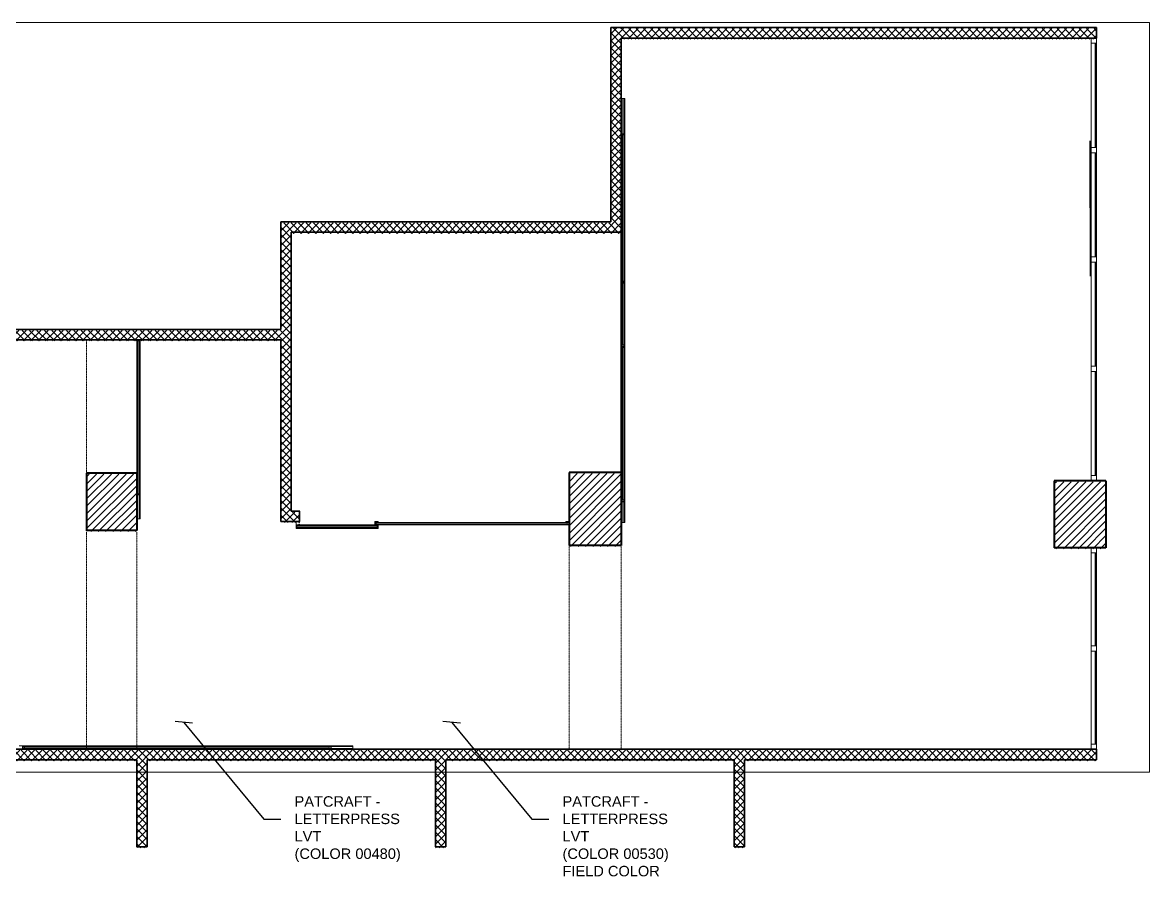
# Model space of a CAD drawing. Extents: x 65572 to 72871, y 30718 to 33858.
# Drawn here: x 66009 to 66548, y 32709 to 33117 of the extents above; entities that cross this region are included whole.
import ezdxf

# ---------------------------------------------------------------- set-up
doc = ezdxf.new("R2010")
doc.units = 0
doc.header["$LTSCALE"] = 0.5
doc.header["$MEASUREMENT"] = 0
doc.linetypes.add('HIDDEN', pattern=[0.375, 0.25, -0.125])
doc.layers.get('0').update_dxf_attribs({"color": 20, "linetype": 'CONTINUOUS'})
for name, color, linetype, lineweight in [('Annotations', 40, 'CONTINUOUS', 5), ('Framing', 142, 'CONTINUOUS', 13), ('Hatches', 8, 'CONTINUOUS', 5), ('Layout', 154, 'CONTINUOUS', 5), ('Projections', 151, 'HIDDEN', 5), ('Structure', 7, 'CONTINUOUS', 40), ('Viewed', 150, 'CONTINUOUS', 9), ('Walls', 7, 'CONTINUOUS', 35)]:
    doc.layers.add(name, color=color, linetype=linetype, lineweight=lineweight)
doc.styles.get("Standard").update_dxf_attribs({"font": 'arial.ttf'})
doc.dimstyles.new('ARCH', dxfattribs={"dimscale": 96, "dimtxt": 0.0625, "dimasz": 0.0625, "dimexe": 0.04, "dimexo": 0.09375, "dimgap": 0.03125, "dimtad": 1, "dimdec": 0, "dimrnd": 0.0625, "dimzin": 3, "dimdsep": 46, "dimlunit": 4, "dimtxsty": 'Standard', "dimblk1": 'ARCHTICK', "dimblk2": 'ARCHTICK', "dimsah": 1, "dimcen": 0, "dimdle": 0.03125, "dimclrd": 256, "dimclre": 256, "dimclrt": 256, "dimazin": 0, "dimtfac": 1, "dimtdec": 0, "dimtmove": 2, "dimatfit": 3, "dimldrblk": 'OBLIQUE', "dimfxl": 0.3, "dimfxlon": 1, "dimfrac": 2, "dimarcsym": 0})
picture_1 = doc.add_image_def('image1.jpg', size_in_pixel=(1920, 1080))
pattern_1 = [(45, (63665.679, 31480.5731), (-1.767767, 1.767767), [])]

# ---------------------------------------------------------------- blocks, each defined once
blk = doc.blocks.new('_ArchTick')
at = {"const_width": 0.15}
blk.add_lwpolyline([(-0.5, -0.5), (0.5, 0.5)], dxfattribs=at)

msp = doc.modelspace()

# ---------------------------------------------------------------- hatches: boundary and pattern name
at = {"layer": 'Hatches'}
h = msp.add_hatch(dxfattribs=at)
h.set_pattern_fill('ANSI37', color=256, scale=20, style=0)
h.set_pattern_definition([(45, (63665.679, 31480.5731), (-1.767767, 1.767767), []), (135, (63665.679, 31480.5731), (-1.767767, -1.767767), [])])
h.paths.add_polyline_path([(66349.622504, 32722.280416), (66354.622504, 32722.280416), (66354.622504, 32763.980654), (66523.122504, 32763.980654), (66523.122504, 32768.980654), (65921.122504, 32768.980654), (65921.122504, 32763.980654), (66063.622504, 32763.980654), (66063.622504, 32722.280416), (66068.622504, 32722.280416), (66068.622504, 32763.980654), (66206.622504, 32763.980654), (66206.622504, 32722.280416), (66211.622504, 32722.280416), (66211.622504, 32763.980654), (66349.622504, 32763.980654)])

# ---------------------------------------------------------------- linework, layer by layer
at = {"color": 0}
for p, q in [((66520.106694, 33028.756865), (66520.106694, 33060.756865)), ((66185.622504, 33016.968035), (66233.622504, 33016.968035)), ((66233.622504, 33016.968035), (66281.622504, 33016.968035)), ((66067.372504, 32965.468035), (66066.622504, 32965.468035)), ((66092.872504, 32965.468035), (66067.372504, 32965.468035)), ((66092.872504, 32965.468035), (66067.372504, 32965.468035)), ((66093.622504, 32965.468035), (66092.872504, 32965.468035)), ((66094.372504, 32965.468035), (66093.622504, 32965.468035))]:
    msp.add_line(p, q, dxfattribs=at)
at = {"layer": 'Framing'}
for p, q in [((66511.122504, 33109.968035), (66511.122504, 33109.914212)), ((66520.622504, 33109.968035), (66520.622504, 33107.468035)), ((66523.122504, 33109.968035), (66520.622504, 33109.968035)), ((66523.122504, 33109.968035), (66523.122504, 33107.468035)), ((66523.122504, 33109.968035), (66523.122504, 33109.914212)), ((66523.122504, 33109.914212), (66523.199345, 33109.914212)), ((66523.122504, 33107.468035), (66520.622504, 33107.468035)), ((66522.504393, 33107.468035), (66522.504393, 33057.593035)), ((66522.622504, 33107.468035), (66522.504393, 33107.468035)), ((66522.622504, 33107.468035), (66522.622504, 33057.593035)), ((66295.622504, 33064.092367), (66295.622504, 33062.467367)), ((66297.247504, 33064.092367), (66295.622504, 33064.092367)), ((66295.622504, 33062.467367), (66295.997504, 33062.467367)), ((66295.727972, 33063.986898), (66297.142035, 33063.986898)), ((66295.727972, 33062.572835), (66295.727972, 33063.986898)), ((66295.892035, 33062.572835), (66295.727972, 33062.572835)), ((66295.892035, 33062.748617), (66295.892035, 33062.572835)), ((66295.997504, 33062.748617), (66295.892035, 33062.748617)), ((66295.997504, 33062.467367), (66295.997504, 33062.748617)), ((66296.122504, 33063.571406), (66296.122504, 32993.533779)), ((66296.122504, 33063.571406), (66296.747504, 33063.571406)), ((66296.747504, 33063.571406), (66296.747504, 32993.533779)), ((66296.872504, 33062.748617), (66296.872504, 33062.467367)), ((66296.977972, 33062.748617), (66296.872504, 33062.748617)), ((66296.872504, 33062.467367), (66297.247504, 33062.467367)), ((66296.977972, 33062.572835), (66296.977972, 33062.748617)), ((66297.142035, 33062.572835), (66296.977972, 33062.572835)), ((66297.142035, 33063.986898), (66297.142035, 33062.572835)), ((66297.247504, 33062.467367), (66297.247504, 33064.092367)), ((66520.622504, 33057.593035), (66520.622504, 33055.093035)), ((66520.622504, 33057.593035), (66523.122504, 33057.593035)), ((66523.122504, 33055.093035), (66520.622504, 33055.093035)), ((66522.504393, 33057.593035), (66522.622504, 33057.593035)), ((66522.504393, 33055.093035), (66522.504393, 33005.218035)), ((66522.622504, 33055.093035), (66522.504393, 33055.093035)), ((66522.622504, 33055.093035), (66522.622504, 33005.218035)), ((66523.122504, 33057.593035), (66523.122504, 33055.093035)), ((66520.622504, 33005.218035), (66520.622504, 33002.718035)), ((66520.622504, 33005.218035), (66523.122504, 33005.218035)), ((66523.122504, 33002.718035), (66520.622504, 33002.718035)), ((66522.504393, 33005.218035), (66522.622504, 33005.218035)), ((66522.504393, 33002.718035), (66522.504393, 32952.843035)), ((66522.622504, 33002.718035), (66522.504393, 33002.718035)), ((66522.622504, 33002.718035), (66522.622504, 32952.843035)), ((66523.122504, 33005.218035), (66523.122504, 33002.718035)), ((66295.622504, 32994.592367), (66295.622504, 32992.967367)), ((66295.997504, 32994.592367), (66295.622504, 32994.592367)), ((66295.622504, 32992.967367), (66295.622504, 32991.342367)), ((66297.247504, 32992.967367), (66295.622504, 32992.967367)), ((66295.622504, 32992.967367), (66297.247504, 32992.967367)), ((66295.622504, 32991.342367), (66295.997504, 32991.342367)), ((66295.727972, 32994.486898), (66295.892035, 32994.486898)), ((66295.727972, 32993.072835), (66295.727972, 32994.486898)), ((66297.142035, 32993.072835), (66295.727972, 32993.072835)), ((66295.727972, 32992.861898), (66297.142035, 32992.861898)), ((66295.727972, 32991.447835), (66295.727972, 32992.861898)), ((66295.892035, 32991.447835), (66295.727972, 32991.447835)), ((66295.892035, 32994.486898), (66295.892035, 32994.311117)), ((66295.892035, 32994.311117), (66295.997504, 32994.311117)), ((66295.892035, 32991.623617), (66295.892035, 32991.447835)), ((66295.997504, 32991.623617), (66295.892035, 32991.623617)), ((66295.997504, 32994.311117), (66295.997504, 32994.592367)), ((66295.997504, 32993.072835), (66295.997504, 32994.311117)), ((66295.997504, 32991.342367), (66295.997504, 32991.623617)), ((66296.122504, 32993.533779), (66296.747504, 32993.533779)), ((66296.122504, 32992.561172), (66296.122504, 32963.028828)), ((66296.122504, 32992.561172), (66296.747504, 32992.561172)), ((66296.747504, 32992.561172), (66296.747504, 32963.028828)), ((66296.872504, 32994.592367), (66296.872504, 32994.311117)), ((66297.247504, 32994.592367), (66296.872504, 32994.592367)), ((66296.872504, 32994.311117), (66296.977972, 32994.311117)), ((66296.872504, 32991.623617), (66296.872504, 32991.342367)), ((66296.977972, 32991.623617), (66296.872504, 32991.623617)), ((66296.872504, 32991.342367), (66297.247504, 32991.342367)), ((66296.977972, 32994.486898), (66297.142035, 32994.486898)), ((66296.977972, 32994.311117), (66296.977972, 32994.486898)), ((66296.977972, 32991.447835), (66296.977972, 32991.623617)), ((66297.142035, 32991.447835), (66296.977972, 32991.447835)), ((66297.142035, 32994.486898), (66297.142035, 32993.072835)), ((66297.142035, 32992.861898), (66297.142035, 32991.447835)), ((66297.247504, 32992.967367), (66297.247504, 32994.592367)), ((66297.247504, 32991.342367), (66297.247504, 32992.967367)), ((66063.622504, 32965.468035), (66063.622504, 32963.843035)), ((66065.247504, 32965.468035), (66063.622504, 32965.468035)), ((66063.622504, 32963.843035), (66063.997504, 32963.843035)), ((66063.727972, 32965.362566), (66065.142035, 32965.362566)), ((66063.727972, 32963.948504), (66063.727972, 32965.362566)), ((66063.892035, 32963.948504), (66063.727972, 32963.948504)), ((66063.892035, 32964.124285), (66063.892035, 32963.948504)), ((66063.997504, 32964.124285), (66063.892035, 32964.124285)), ((66063.997504, 32963.843035), (66063.997504, 32964.124285)), ((66064.122504, 32965.059926), (66064.747504, 32965.059926)), ((66064.872504, 32964.124285), (66064.872504, 32965.468035)), ((66064.872504, 32964.124285), (66064.872504, 32963.843035)), ((66064.977972, 32964.124285), (66064.872504, 32964.124285)), ((66064.872504, 32963.843035), (66065.247504, 32963.843035)), ((66064.977972, 32963.948504), (66064.977972, 32964.124285)), ((66065.142035, 32963.948504), (66064.977972, 32963.948504)), ((66065.142035, 32965.362566), (66065.142035, 32963.948504)), ((66065.247504, 32965.468035), (66065.247504, 32964.718035)), ((66065.247504, 32963.843035), (66065.247504, 32965.468035)), ((66295.622504, 32963.836897), (66295.622504, 32962.211897)), ((66295.997504, 32963.836897), (66295.622504, 32963.836897)), ((66295.727972, 32963.731428), (66295.892035, 32963.731428)), ((66295.727972, 32962.317365), (66295.727972, 32963.731428)), ((66295.892035, 32963.731428), (66295.892035, 32963.555647)), ((66295.892035, 32963.555647), (66295.997504, 32963.555647)), ((66295.997504, 32963.555647), (66295.997504, 32963.836897)), ((66295.997504, 32962.317365), (66295.997504, 32963.555647)), ((66296.122504, 32963.028828), (66296.747504, 32963.028828)), ((66296.872504, 32963.836897), (66296.872504, 32963.555647)), ((66297.247504, 32963.836897), (66296.872504, 32963.836897)), ((66296.872504, 32963.555647), (66296.977972, 32963.555647)), ((66296.977972, 32963.731428), (66297.142035, 32963.731428)), ((66296.977972, 32963.555647), (66296.977972, 32963.731428)), ((66297.142035, 32963.731428), (66297.142035, 32962.317365)), ((66297.247504, 32962.211897), (66297.247504, 32963.836897)), ((66295.622504, 32962.211897), (66297.247504, 32962.211897)), ((66295.622504, 32962.211897), (66295.622504, 32960.586897)), ((66297.247504, 32962.211897), (66295.622504, 32962.211897)), ((66295.622504, 32960.586897), (66295.997504, 32960.586897)), ((66297.142035, 32962.317365), (66295.727972, 32962.317365)), ((66295.727972, 32962.106428), (66297.142035, 32962.106428)), ((66295.727972, 32960.692365), (66295.727972, 32962.106428)), ((66295.892035, 32960.692365), (66295.727972, 32960.692365)), ((66295.892035, 32960.868147), (66295.892035, 32960.692365)), ((66295.997504, 32960.868147), (66295.892035, 32960.868147)), ((66295.997504, 32960.868147), (66295.997504, 32962.211897)), ((66295.997504, 32960.586897), (66295.997504, 32960.868147)), ((66296.122504, 32961.811172), (66296.747504, 32961.811172)), ((66296.872504, 32960.868147), (66296.872504, 32960.586897)), ((66296.977972, 32960.868147), (66296.872504, 32960.868147)), ((66296.872504, 32960.586897), (66297.247504, 32960.586897)), ((66296.977972, 32960.692365), (66296.977972, 32960.868147)), ((66297.142035, 32960.692365), (66296.977972, 32960.692365)), ((66297.142035, 32962.106428), (66297.142035, 32960.692365)), ((66297.247504, 32960.586897), (66297.247504, 32962.211897)), ((66520.622504, 32952.843035), (66520.622504, 32950.343035)), ((66520.622504, 32952.843035), (66523.122504, 32952.843035)), ((66522.504393, 32952.843035), (66522.622504, 32952.843035)), ((66523.122504, 32952.843035), (66523.122504, 32950.343035)), ((66523.122504, 32950.343035), (66520.622504, 32950.343035)), ((66522.504393, 32950.343035), (66522.504393, 32900.468035)), ((66522.622504, 32950.343035), (66522.504393, 32950.343035)), ((66522.622504, 32950.343035), (66522.622504, 32900.468035)), ((66520.622504, 32900.468035), (66523.122504, 32900.468035)), ((66522.504393, 32900.468035), (66522.622504, 32900.468035)), ((66177.642041, 32878.468035), (66177.642041, 32878.093035)), ((66177.642041, 32878.468035), (66177.642041, 32876.843035)), ((66179.267041, 32878.468035), (66177.642041, 32878.468035)), ((66177.642041, 32878.362566), (66177.642041, 32876.948504)), ((66177.642041, 32877.218035), (66177.642041, 32876.843035)), ((66177.642041, 32876.843035), (66179.267041, 32876.843035)), ((66179.267041, 32876.843035), (66177.642041, 32876.843035)), ((66177.642041, 32876.843035), (66177.642041, 32876.468035)), ((66177.642041, 32876.468035), (66177.923291, 32876.468035)), ((66177.747509, 32878.362566), (66179.161572, 32878.362566)), ((66177.747509, 32876.948504), (66177.747509, 32878.362566)), ((66179.161572, 32876.948504), (66177.747509, 32876.948504)), ((66177.747509, 32876.737566), (66179.161572, 32876.737566)), ((66177.747509, 32876.573504), (66177.747509, 32876.737566)), ((66177.923291, 32876.573504), (66177.747509, 32876.573504)), ((66177.923291, 32876.468035), (66177.923291, 32876.573504)), ((66178.301915, 32877.343035), (66178.301915, 32877.968035)), ((66178.799321, 32875.718035), (66178.799321, 32876.343035)), ((66178.985791, 32878.198504), (66178.985791, 32878.093035)), ((66179.161572, 32878.198504), (66178.985791, 32878.198504)), ((66178.985791, 32878.093035), (66179.267041, 32878.093035)), ((66178.985791, 32877.218035), (66178.985791, 32877.112566)), ((66179.267041, 32877.218035), (66178.985791, 32877.218035)), ((66178.985791, 32877.112566), (66179.161572, 32877.112566)), ((66179.161572, 32878.362566), (66179.161572, 32878.198504)), ((66179.161572, 32877.112566), (66179.161572, 32876.948504)), ((66179.161572, 32876.737566), (66179.161572, 32875.323504)), ((66179.267041, 32878.093035), (66179.267041, 32878.468035)), ((66179.267041, 32876.843035), (66179.267041, 32877.218035)), ((66179.267041, 32875.218035), (66179.267041, 32876.843035)), ((66179.267041, 32876.843035), (66179.267041, 32876.468035)), ((66139.892041, 32875.218035), (66141.517041, 32875.218035)), ((66177.642041, 32875.593035), (66177.642041, 32875.218035)), ((66177.923291, 32875.593035), (66177.642041, 32875.593035)), ((66177.642041, 32875.218035), (66179.267041, 32875.218035)), ((66177.747509, 32875.487566), (66177.923291, 32875.487566)), ((66177.747509, 32875.323504), (66177.747509, 32875.487566)), ((66179.161572, 32875.323504), (66177.747509, 32875.323504)), ((66177.923291, 32875.487566), (66177.923291, 32875.593035)), ((66520.622504, 32818.968035), (66520.622504, 32816.468035)), ((66520.622504, 32818.968035), (66523.122504, 32818.968035)), ((66522.504393, 32818.968035), (66522.622504, 32818.968035)), ((66523.122504, 32818.968035), (66523.122504, 32816.468035)), ((66523.122504, 32816.468035), (66520.622504, 32816.468035)), ((66522.504393, 32816.468035), (66522.504393, 32771.968035)), ((66522.622504, 32816.468035), (66522.504393, 32816.468035)), ((66522.622504, 32816.468035), (66522.622504, 32771.968035)), ((66009.017974, 32771.093035), (66007.392974, 32771.093035)), ((66007.392974, 32769.468035), (66009.017974, 32769.468035)), ((66009.017974, 32769.468035), (66009.017974, 32771.093035)), ((66009.017974, 32771.093035), (66010.642974, 32771.093035)), ((66009.017974, 32769.468035), (66009.017974, 32771.093035)), ((66155.782174, 32770.593035), (66009.017974, 32770.593035)), ((66009.017974, 32769.968035), (66009.017974, 32770.593035)), ((66009.017974, 32769.968035), (66009.017974, 32770.593035)), ((66155.782174, 32769.968035), (66009.017974, 32769.968035)), ((66010.642974, 32769.468035), (66009.017974, 32769.468035)), ((66009.123443, 32770.987566), (66009.123443, 32769.573504)), ((66010.537505, 32770.987566), (66009.123443, 32770.987566)), ((66009.123443, 32769.843035), (66010.361724, 32769.843035)), ((66009.123443, 32769.573504), (66010.537505, 32769.573504)), ((66009.89781, 32769.968035), (66009.89781, 32770.593035)), ((66010.361724, 32770.823504), (66010.537505, 32770.823504)), ((66010.361724, 32770.718035), (66010.361724, 32770.823504)), ((66010.642974, 32770.718035), (66010.361724, 32770.718035)), ((66010.361724, 32769.843035), (66010.642974, 32769.843035)), ((66010.361724, 32769.737566), (66010.361724, 32769.843035)), ((66010.537505, 32769.737566), (66010.361724, 32769.737566)), ((66010.537505, 32770.823504), (66010.537505, 32770.987566)), ((66010.537505, 32769.573504), (66010.537505, 32769.737566)), ((66010.642974, 32771.093035), (66010.642974, 32770.718035)), ((66010.642974, 32769.843035), (66010.642974, 32769.468035)), ((66156.66201, 32771.093035), (66155.03701, 32771.093035)), ((66155.03701, 32771.093035), (66155.03701, 32770.718035)), ((66155.03701, 32770.718035), (66155.31826, 32770.718035)), ((66155.03701, 32769.843035), (66155.03701, 32769.468035)), ((66155.31826, 32769.843035), (66155.03701, 32769.843035)), ((66155.03701, 32769.468035), (66156.66201, 32769.468035)), ((66155.142479, 32770.987566), (66156.556541, 32770.987566)), ((66155.142479, 32770.823504), (66155.142479, 32770.987566)), ((66155.31826, 32770.823504), (66155.142479, 32770.823504)), ((66155.142479, 32769.737566), (66155.31826, 32769.737566)), ((66155.142479, 32769.573504), (66155.142479, 32769.737566)), ((66156.556541, 32769.573504), (66155.142479, 32769.573504)), ((66155.31826, 32770.718035), (66155.31826, 32770.823504)), ((66156.556541, 32769.843035), (66155.31826, 32769.843035)), ((66155.31826, 32769.737566), (66155.31826, 32769.843035)), ((66155.782174, 32769.968035), (66155.782174, 32770.593035)), ((66155.782174, 32769.968035), (66155.782174, 32770.593035)), ((66156.556541, 32770.987566), (66156.556541, 32769.573504)), ((66156.66201, 32769.468035), (66156.66201, 32771.093035)), ((66156.66201, 32769.468035), (66156.66201, 32771.093035)), ((66156.66201, 32769.968035), (66156.66201, 32770.593035)), ((66156.66201, 32769.968035), (66156.66201, 32770.593035)), ((66520.622504, 32771.968035), (66520.622504, 32769.468035)), ((66520.622504, 32771.968035), (66523.122504, 32771.968035)), ((66520.622504, 32769.468035), (66523.122504, 32769.468035)), ((66522.504393, 32771.968035), (66522.622504, 32771.968035)), ((66523.122504, 32771.968035), (66523.122504, 32769.468035)), ((66523.199345, 32769.414212), (66523.122504, 32769.414212))]:
    msp.add_line(p, q, dxfattribs=at)
at = {"layer": 'Layout', "linetype": 'ByBlock'}
for p, q in [((66520.106694, 33028.269484), (66520.106694, 33060.269484)), ((66520.106694, 32995.986174), (66520.106694, 33027.986174))]:
    msp.add_line(p, q, dxfattribs=at)
at = {"layer": 'Viewed'}
for p, q in [((66520.622504, 33107.468035), (66520.622504, 33057.593035)), ((66523.122504, 33107.468035), (66523.122504, 33057.593035)), ((66295.997504, 33080.9805), (66295.622504, 33080.9805)), ((66296.872504, 33080.9805), (66295.997504, 33080.9805)), ((66295.997504, 33064.092367), (66295.997504, 33080.9805)), ((66296.872504, 33064.092367), (66296.872504, 33080.9805)), ((66297.247504, 33080.9805), (66296.872504, 33080.9805)), ((66297.247504, 33064.092367), (66297.247504, 33080.9805)), ((66295.997504, 33062.748617), (66295.997504, 33063.986898)), ((66295.997504, 32994.592367), (66295.997504, 33062.467367)), ((66296.872504, 32993.072835), (66296.872504, 33063.986898)), ((66297.247504, 32994.592367), (66297.247504, 33062.467367)), ((66520.622504, 33055.093035), (66520.622504, 33005.218035)), ((66523.122504, 33055.093035), (66523.122504, 33005.218035)), ((66520.622504, 33002.718035), (66520.622504, 32952.843035)), ((66523.122504, 33002.718035), (66523.122504, 32952.843035)), ((66295.997504, 32991.623617), (66295.997504, 32992.861898)), ((66295.997504, 32963.836897), (66295.997504, 32991.342367)), ((66296.872504, 32962.317365), (66296.872504, 32992.861898)), ((66297.247504, 32963.836897), (66297.247504, 32991.342367)), ((66520.622504, 32950.343035), (66520.622504, 32900.468035)), ((66523.122504, 32950.343035), (66523.122504, 32900.468035)), ((66178.985791, 32877.218035), (66177.747509, 32877.218035)), ((66177.642041, 32875.218035), (66141.517041, 32875.218035)), ((66520.622504, 32816.468035), (66520.622504, 32771.968035)), ((66523.122504, 32816.468035), (66523.122504, 32771.968035)), ((66167.053202, 32771.093035), (66009.017974, 32771.093035)), ((66167.053202, 32770.718035), (66009.017974, 32770.718035)), ((66167.053202, 32769.843035), (66009.017974, 32769.843035)), ((66167.053202, 32771.093035), (66167.053202, 32770.718035)), ((66167.053202, 32770.718035), (66167.053202, 32769.843035)), ((66167.053202, 32769.843035), (66167.053202, 32769.468035))]:
    msp.add_line(p, q, dxfattribs=at)
at = {"layer": 'Viewed', "linetype": 'ByBlock'}
msp.add_line((66065.247504, 32964.718035), (66065.247504, 32940.468035), dxfattribs=at)
at = {"layer": 'Walls'}
for p, q in [((66290.622504, 33114.968035), (66290.622504, 33021.968035)), ((66523.122504, 33114.968035), (66290.622504, 33114.968035)), ((66523.122504, 33109.968035), (66523.122504, 33114.968035)), ((66295.622504, 33109.968035), (66523.122504, 33109.968035)), ((66295.622504, 33016.968035), (66295.622504, 33109.968035)), ((66132.622504, 33021.968035), (66132.622504, 32970.468035)), ((66290.622504, 33021.968035), (66132.622504, 33021.968035)), ((66137.622504, 33016.968035), (66185.622504, 33016.968035)), ((66137.622504, 33016.968035), (66295.622504, 33016.968035)), ((66132.622504, 32970.468035), (65921.122504, 32970.468035)), ((65921.122504, 32769.468035), (66523.122504, 32769.468035)), ((66523.122504, 32769.468035), (66523.122504, 32764.468035)), ((66063.622504, 32764.468035), (65921.122504, 32764.468035)), ((66063.622504, 32722.767797), (66063.622504, 32764.468035)), ((66206.622504, 32764.468035), (66068.622504, 32764.468035)), ((66068.622504, 32764.468035), (66068.622504, 32722.767797)), ((66206.622504, 32722.767797), (66206.622504, 32764.468035)), ((66349.622504, 32764.468035), (66211.622504, 32764.468035)), ((66211.622504, 32764.468035), (66211.622504, 32722.767797)), ((66349.622504, 32722.767797), (66349.622504, 32764.468035)), ((66523.122504, 32764.468035), (66354.622504, 32764.468035)), ((66354.622504, 32764.468035), (66354.622504, 32722.767797)), ((66068.622504, 32722.767797), (66063.622504, 32722.767797)), ((66211.622504, 32722.767797), (66206.622504, 32722.767797)), ((66354.622504, 32722.767797), (66349.622504, 32722.767797))]:
    msp.add_line(p, q, dxfattribs=at)

# ---------------------------------------------------------------- texts
at = {"layer": 'Annotations', "char_height": 5, "width": 62.36400047, "attachment_point": 1}
for s, insert in [('{PATCRAFT - LETTERPRESS LVT\\P(COLOR 00480)}', (66139.18353, 32746.975146)), ('{PATCRAFT - LETTERPRESS\\PLVT\\P(COLOR 00530)\\PFIELD COLOR}', (66267.47149, 32746.975146))]:
    msp.add_mtext(s, dxfattribs=dict(at, insert=insert))

# ---------------------------------------------------------------- pictures from other files: only their frames are drawn
at = {"layer": 'Annotations', "linetype": 'ByBlock'}
image = msp.add_image(picture_1, insert=(65910.341733, 32758.476168), size_in_units=(638.109199, 358.936424), dxfattribs=at)
image.dxf.flags = 7

# ---------------------------------------------------------------- leaders
for points in [[(66086.177567, 32782.295323), (66124.556024, 32736.027929), (66132.685562, 32736.027929)], [(66214.465527, 32782.295323), (66252.843983, 32736.027929), (66260.973521, 32736.027929)]]:
    msp.add_leader(points, dimstyle='ARCH', dxfattribs=at)

# ---------------------------------------------------------------- next in the draw order: wipeouts: each hides what was drawn before it
at = {"linetype": 'ByBlock'}
for points in [[(66132.622504, 32964.980654), (66132.622504, 32877.980654), (66141.622504, 32877.980654), (66141.699345, 32882.926831), (66137.622504, 32882.980654), (66137.622504, 32964.980654)], [(66039.699345, 32873.61985), (66039.622504, 32901.173674), (66063.622504, 32901.173674), (66063.622504, 32873.61985)], [(66270.622504, 32901.480654), (66295.622504, 32901.480654), (66295.622504, 32866.480654), (66270.622504, 32866.480654)], [(66502.872504, 32897.480654), (66527.622504, 32897.480654), (66527.622504, 32865.480654), (66502.872504, 32865.480654)]]:
    msp.add_wipeout(points, dxfattribs=at).dxf.layer = 'Annotations'

# ---------------------------------------------------------------- next in the draw order: hatches: boundary and pattern name
at = {"layer": 'Hatches'}
h = msp.add_hatch(dxfattribs=at)
h.set_pattern_fill('ANSI37', color=256, scale=20, style=0)
h.set_pattern_definition([(45, (63665.679, 31480.5731), (-1.767767, 1.767767), []), (135, (63665.679, 31480.5731), (-1.767767, -1.767767), [])])
h.paths.add_polyline_path([(66290.622504, 33021.480654), (66132.622504, 33021.480654), (66132.622504, 32969.980654), (65921.122504, 32969.980654), (65921.122504, 32964.980654), (66132.622504, 32964.980654), (66132.622504, 32877.980654), (66141.622504, 32877.980654), (66141.622504, 32882.980654), (66137.622504, 32882.980654), (66137.622504, 33016.480654), (66295.622504, 33016.480654), (66295.622504, 33109.480654), (66523.122504, 33109.480654), (66523.122504, 33114.480654), (66295.622504, 33114.480654), (66295.622504, 33115.025657), (66290.622504, 33115.037635)])
h = msp.add_hatch(dxfattribs=at)
h.set_pattern_fill('ANSI31', color=256, scale=20, style=0)
h.set_pattern_definition([(45, (63665.679, 31480.5731), (-1.767767, 1.767767), [])])
h.paths.add_polyline_path([(66039.622504, 32901.173674), (66063.622504, 32901.173674), (66063.622504, 32873.673674), (66039.622504, 32873.673674)])
h = msp.add_hatch(dxfattribs=at)
h.set_pattern_fill('ANSI31', color=256, scale=20, style=0)
h.set_pattern_definition(pattern_1)
h.paths.add_polyline_path([(66270.622504, 32901.480654), (66295.622504, 32901.480654), (66295.622504, 32866.480654), (66270.622504, 32866.480654)])
h = msp.add_hatch(dxfattribs=at)
h.set_pattern_fill('ANSI31', color=256, scale=20, style=0)
h.set_pattern_definition(pattern_1)
h.paths.add_polyline_path([(66502.872504, 32897.480654), (66527.622504, 32897.480654), (66527.622504, 32865.480654), (66502.872504, 32865.480654)])

# ---------------------------------------------------------------- next in the draw order: linework, layer by layer
at = {"color": 0}
msp.add_line((66295.622504, 32901.968035), (66295.622504, 33016.968035), dxfattribs=at)
at = {"layer": 'Framing'}
for p, q in [((66064.122504, 32965.059926), (66064.122504, 32891.736695)), ((66064.747504, 32965.059926), (66064.747504, 32891.736695)), ((66296.122504, 32961.811172), (66296.122504, 32888.857336)), ((66296.747504, 32961.811172), (66296.747504, 32888.857336)), ((66520.622504, 32900.468035), (66520.622504, 32897.968035)), ((66520.622504, 32897.968035), (66523.122504, 32897.968035)), ((66523.122504, 32900.468035), (66523.122504, 32897.968035)), ((66063.622504, 32892.929335), (66063.622504, 32891.304335)), ((66063.997504, 32892.929335), (66063.622504, 32892.929335)), ((66063.727972, 32892.823866), (66063.892035, 32892.823866)), ((66063.727972, 32891.409803), (66063.727972, 32892.823866)), ((66063.892035, 32892.823866), (66063.892035, 32892.648085)), ((66063.892035, 32892.648085), (66063.997504, 32892.648085)), ((66063.997504, 32892.648085), (66063.997504, 32892.929335)), ((66064.872504, 32892.929335), (66064.872504, 32892.648085)), ((66065.247504, 32892.929335), (66064.872504, 32892.929335)), ((66064.872504, 32891.409803), (66064.872504, 32892.648085)), ((66064.872504, 32892.648085), (66064.977972, 32892.648085)), ((66064.977972, 32892.823866), (66065.142035, 32892.823866)), ((66064.977972, 32892.648085), (66064.977972, 32892.823866)), ((66065.142035, 32892.823866), (66065.142035, 32891.409803)), ((66065.247504, 32891.304335), (66065.247504, 32892.929335)), ((66063.622504, 32891.304335), (66065.247504, 32891.304335)), ((66065.142035, 32891.409803), (66063.727972, 32891.409803)), ((66064.122504, 32891.736695), (66064.747504, 32891.736695)), ((66295.622504, 32889.586897), (66295.622504, 32887.961897)), ((66295.997504, 32889.586897), (66295.622504, 32889.586897)), ((66295.622504, 32887.961897), (66297.247504, 32887.961897)), ((66295.727972, 32889.481428), (66295.892035, 32889.481428)), ((66295.727972, 32888.067365), (66295.727972, 32889.481428)), ((66297.142035, 32888.067365), (66295.727972, 32888.067365)), ((66295.892035, 32889.481428), (66295.892035, 32889.305647)), ((66295.892035, 32889.305647), (66295.997504, 32889.305647)), ((66295.997504, 32889.305647), (66295.997504, 32889.586897)), ((66296.122504, 32888.857336), (66296.747504, 32888.857336)), ((66296.872504, 32889.586897), (66296.872504, 32889.305647)), ((66297.247504, 32889.586897), (66296.872504, 32889.586897)), ((66296.872504, 32888.067365), (66296.872504, 32889.305647)), ((66296.872504, 32889.305647), (66296.977972, 32889.305647)), ((66296.977972, 32889.481428), (66297.142035, 32889.481428)), ((66296.977972, 32889.305647), (66296.977972, 32889.481428)), ((66297.142035, 32889.481428), (66297.142035, 32888.067365)), ((66297.247504, 32887.961897), (66297.247504, 32889.586897)), ((66139.892041, 32878.468035), (66139.892041, 32876.843035)), ((66141.517041, 32878.468035), (66139.892041, 32878.468035)), ((66139.892041, 32876.843035), (66141.517041, 32876.843035)), ((66139.892041, 32876.843035), (66139.892041, 32875.218035)), ((66141.517041, 32876.843035), (66139.892041, 32876.843035)), ((66139.892041, 32876.843035), (66139.892041, 32876.468035)), ((66139.892041, 32876.468035), (66139.892041, 32875.593035)), ((66139.997509, 32878.362566), (66141.411572, 32878.362566)), ((66139.997509, 32876.948504), (66139.997509, 32878.362566)), ((66141.411572, 32876.948504), (66139.997509, 32876.948504)), ((66139.997509, 32876.737566), (66141.411572, 32876.737566)), ((66139.997509, 32875.323504), (66139.997509, 32876.737566)), ((66178.799321, 32876.343035), (66140.346534, 32876.343035)), ((66140.346534, 32875.718035), (66140.346534, 32876.343035)), ((66141.235791, 32878.198504), (66141.235791, 32878.093035)), ((66141.411572, 32878.198504), (66141.235791, 32878.198504)), ((66141.235791, 32878.093035), (66141.517041, 32878.093035)), ((66141.235791, 32877.218035), (66141.235791, 32877.112566)), ((66141.517041, 32877.218035), (66141.235791, 32877.218035)), ((66141.235791, 32877.112566), (66141.411572, 32877.112566)), ((66141.235791, 32876.573504), (66141.235791, 32876.468035)), ((66141.411572, 32876.573504), (66141.235791, 32876.573504)), ((66141.235791, 32876.468035), (66141.517041, 32876.468035)), ((66141.411572, 32878.362566), (66141.411572, 32878.198504)), ((66141.411572, 32877.112566), (66141.411572, 32876.948504)), ((66141.411572, 32876.737566), (66141.411572, 32876.573504)), ((66141.517041, 32878.093035), (66141.517041, 32878.468035)), ((66141.517041, 32876.843035), (66141.517041, 32877.218035)), ((66141.517041, 32876.468035), (66141.517041, 32876.843035)), ((66269.70333, 32877.968035), (66178.301915, 32877.968035)), ((66269.70333, 32877.343035), (66178.301915, 32877.343035)), ((66270.622504, 32878.468035), (66268.997504, 32878.468035)), ((66268.997504, 32878.468035), (66268.997504, 32878.093035)), ((66268.997504, 32878.093035), (66269.278754, 32878.093035)), ((66268.997504, 32877.218035), (66268.997504, 32876.843035)), ((66269.278754, 32877.218035), (66268.997504, 32877.218035)), ((66268.997504, 32876.843035), (66270.622504, 32876.843035)), ((66269.102972, 32878.362566), (66270.517035, 32878.362566)), ((66269.102972, 32878.198504), (66269.102972, 32878.362566)), ((66269.278754, 32878.198504), (66269.102972, 32878.198504)), ((66269.102972, 32877.112566), (66269.278754, 32877.112566)), ((66269.102972, 32876.948504), (66269.102972, 32877.112566)), ((66270.517035, 32876.948504), (66269.102972, 32876.948504)), ((66269.278754, 32878.093035), (66269.278754, 32878.198504)), ((66270.517035, 32878.093035), (66269.278754, 32878.093035)), ((66270.517035, 32877.218035), (66269.278754, 32877.218035)), ((66269.278754, 32877.112566), (66269.278754, 32877.218035)), ((66269.70333, 32877.343035), (66269.70333, 32877.968035)), ((66270.517035, 32878.362566), (66270.517035, 32876.948504)), ((66270.622504, 32878.468035), (66270.622504, 32878.093035)), ((66270.622504, 32876.843035), (66270.622504, 32878.468035)), ((66270.622504, 32878.093035), (66270.622504, 32877.218035)), ((66270.622504, 32877.218035), (66270.622504, 32876.843035)), ((66139.892041, 32875.593035), (66139.892041, 32875.218035)), ((66141.411572, 32875.323504), (66139.997509, 32875.323504)), ((66178.799321, 32875.718035), (66140.346534, 32875.718035)), ((66141.235791, 32875.593035), (66141.235791, 32875.487566)), ((66141.517041, 32875.593035), (66141.235791, 32875.593035)), ((66141.235791, 32875.487566), (66141.411572, 32875.487566)), ((66141.411572, 32875.487566), (66141.411572, 32875.323504)), ((66141.517041, 32875.218035), (66141.517041, 32875.593035)), ((66520.622504, 32865.968035), (66520.622504, 32863.468035)), ((66523.122504, 32865.968035), (66520.622504, 32865.968035)), ((66523.122504, 32865.968035), (66523.122504, 32863.468035)), ((66523.122504, 32865.968035), (66523.122504, 32865.914212)), ((66523.199345, 32865.914212), (66523.122504, 32865.914212)), ((66523.122504, 32863.468035), (66520.622504, 32863.468035)), ((66522.504393, 32863.468035), (66522.504393, 32818.968035)), ((66522.622504, 32863.468035), (66522.504393, 32863.468035)), ((66522.622504, 32863.468035), (66522.622504, 32818.968035))]:
    msp.add_line(p, q, dxfattribs=at)
at = {"layer": 'Projections'}
for p, q in [((66039.622504, 32901.173674), (66039.622504, 32964.980654)), ((66063.622504, 32901.173674), (66063.622504, 32964.980654)), ((66039.622504, 32873.61985), (66039.622504, 32768.980654)), ((66063.622504, 32873.61985), (66063.622504, 32768.980654)), ((66270.622504, 32866.480654), (66270.622504, 32769.034478)), ((66295.622504, 32866.480654), (66295.622504, 32768.980654))]:
    msp.add_line(p, q, dxfattribs=at)
at = {"layer": 'Structure'}
for p, q in [((66039.622504, 32901.661055), (66039.622504, 32874.161055)), ((66063.622504, 32901.661055), (66039.622504, 32901.661055)), ((66063.622504, 32901.661055), (66063.622504, 32874.161055)), ((66295.622504, 32901.968035), (66270.622504, 32901.968035)), ((66270.622504, 32901.968035), (66270.622504, 32866.968035)), ((66295.622504, 32901.968035), (66295.622504, 32866.968035)), ((66502.872504, 32897.968035), (66502.872504, 32865.968035)), ((66527.622504, 32897.968035), (66502.872504, 32897.968035)), ((66527.622504, 32897.968035), (66527.622504, 32865.968035)), ((66063.622504, 32874.161055), (66039.622504, 32874.161055)), ((66039.699345, 32874.107231), (66039.699345, 32874.161055)), ((66295.622504, 32866.968035), (66270.622504, 32866.968035)), ((66527.622504, 32865.968035), (66502.872504, 32865.968035))]:
    msp.add_line(p, q, dxfattribs=at)
at = {"layer": 'Viewed', "linetype": 'ByBlock'}
for p, q in [((66063.622504, 32901.661055), (66063.622504, 32963.843035)), ((66063.997504, 32891.409803), (66063.997504, 32965.362566)), ((66064.872504, 32892.929335), (66064.872504, 32963.843035)), ((66132.622504, 32952.468035), (66132.622504, 32953.218035)), ((66065.247504, 32879.756418), (66065.247504, 32940.468035)), ((66063.997504, 32879.756418), (66063.997504, 32891.304335)), ((66064.872504, 32879.756418), (66064.872504, 32891.304335)), ((66063.997504, 32879.756418), (66063.622504, 32879.756418)), ((66064.872504, 32879.756418), (66063.997504, 32879.756418)), ((66065.247504, 32879.756418), (66064.872504, 32879.756418))]:
    msp.add_line(p, q, dxfattribs=at)
at = {"layer": 'Viewed'}
for p, q in [((66295.997504, 32888.067365), (66295.997504, 32960.586897)), ((66296.872504, 32889.586897), (66296.872504, 32962.106428)), ((66297.247504, 32878.02326), (66297.247504, 32960.586897)), ((66295.997504, 32878.02326), (66295.997504, 32887.961897)), ((66296.872504, 32878.02326), (66296.872504, 32887.961897)), ((66179.161572, 32876.468035), (66139.997509, 32876.468035)), ((66177.642041, 32876.843035), (66141.517041, 32876.843035)), ((66177.642041, 32876.843035), (66141.517041, 32876.843035)), ((66177.642041, 32876.843035), (66141.517041, 32876.843035)), ((66268.997504, 32878.093035), (66177.747509, 32878.093035)), ((66268.997504, 32877.218035), (66179.267041, 32877.218035)), ((66270.622504, 32876.843035), (66179.267041, 32876.843035)), ((66295.997504, 32878.02326), (66295.622504, 32878.02326)), ((66296.872504, 32878.02326), (66295.997504, 32878.02326)), ((66297.247504, 32878.02326), (66296.872504, 32878.02326)), ((66141.235791, 32875.593035), (66139.892041, 32875.593035)), ((66179.161572, 32875.593035), (66141.517041, 32875.593035)), ((66520.622504, 32863.468035), (66520.622504, 32818.968035)), ((66523.122504, 32863.468035), (66523.122504, 32818.968035))]:
    msp.add_line(p, q, dxfattribs=at)
at = {"layer": 'Walls'}
for p, q in [((66137.622504, 32965.468035), (66137.622504, 33016.968035)), ((65921.122504, 32965.468035), (66132.622504, 32965.468035)), ((66131.872504, 32965.468035), (66094.372504, 32965.468035)), ((66131.872504, 32965.468035), (66094.372504, 32965.468035)), ((66132.622504, 32965.468035), (66131.872504, 32965.468035)), ((66132.622504, 32953.218035), (66132.622504, 32965.468035)), ((66132.622504, 32965.468035), (66132.622504, 32878.468035)), ((66137.622504, 32883.468035), (66137.622504, 32965.468035)), ((66141.622504, 32883.468035), (66137.622504, 32883.468035)), ((66141.622504, 32883.468035), (66141.622504, 32878.468035)), ((66141.699345, 32883.414212), (66141.622504, 32883.414212)), ((66132.622504, 32878.468035), (66141.622504, 32878.468035))]:
    msp.add_line(p, q, dxfattribs=at)

doc.saveas('drawing.dxf')
